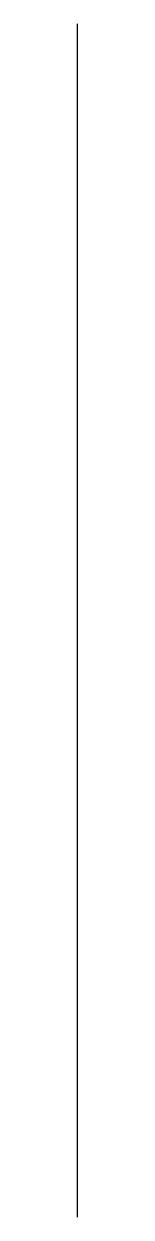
# Model space of a CAD drawing. Extents: x 0 to 0, y 0 to 2.
import ezdxf

# ---------------------------------------------------------------- set-up
doc = ezdxf.new("R2010")
doc.units = 0

# ---------------------------------------------------------------- blocks, each defined once
blk = doc.blocks.new('CHILD')
blk.add_line((0, 0), (1, 0))
blk = doc.blocks.new('PARENT')
at = {"rotation": 90}
blk.add_blockref('CHILD', (0, 0), dxfattribs=at)

msp = doc.modelspace()

# ---------------------------------------------------------------- block references
at = {"xscale": 2}
msp.add_blockref('PARENT', (0, 0), dxfattribs=at)

doc.saveas('drawing.dxf')
